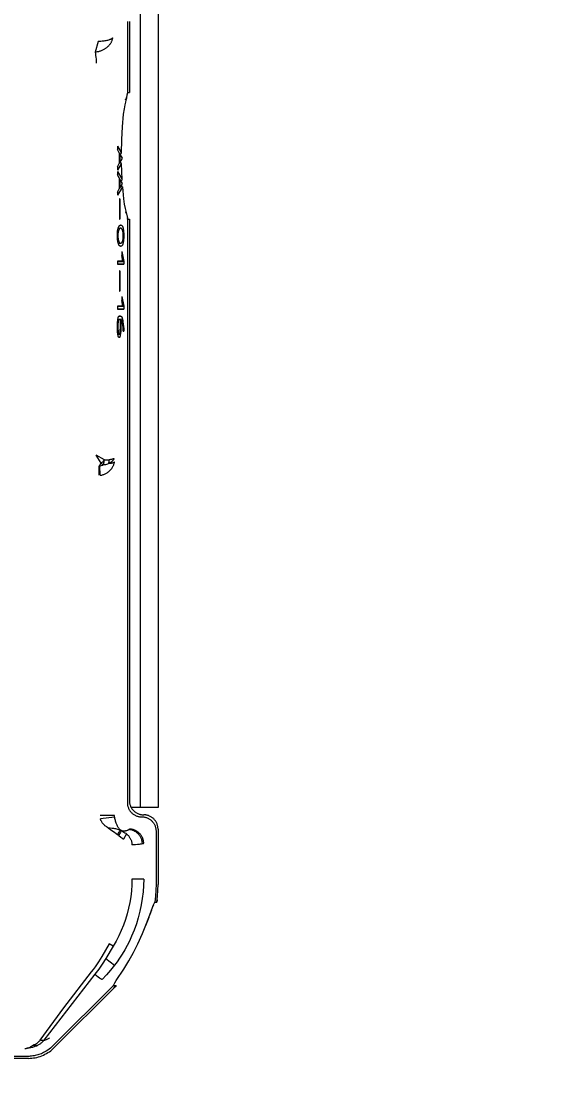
# Model space of a CAD drawing. Header units: millimetres. Extents: x -999 to 4635, y -962 to 3668.
# Drawn here: x 158 to 234, y -5.2 to 144.8 of the extents above; entities that cross this region are included whole.
import ezdxf

# ---------------------------------------------------------------- set-up
doc = ezdxf.new("R2010")
doc.units = ezdxf.units.MM
doc.layers.add('GORUNEN', color=7, linetype='Continuous', lineweight=9)
doc.layers.add('OLCU', color=4, linetype='Continuous', lineweight=9)
doc.styles.add('PI3D', font='arial.ttf')
doc.dimstyles.new('PF_MM', dxfattribs={"dimtxt": 40, "dimasz": 32, "dimexe": 24, "dimexo": 20, "dimgap": 14, "dimtad": 1, "dimdec": 1, "dimtxsty": 'PI3D', "dimcen": 2.5, "dimclrd": 4, "dimclre": 4, "dimclrt": 3, "dimazin": 3, "dimtfac": 1, "dimtmove": 0, "dimatfit": 3})

msp = doc.modelspace()

# ---------------------------------------------------------------- linework, layer by layer
at = {"layer": 'GORUNEN'}
for points in [[(174.5, 329.5), (174.5, 35)], [(177, 329.5), (177, 35)], [(172.72, 144.76), (172.72, 134.83)], [(173, 144.76), (173, 134.83)], [(170.64, 142.47), (170.63, 142.38), (170.62, 142.3), (170.6, 142.22), (170.57, 142.13), (170.55, 142.05), (170.51, 141.97), (170.48, 141.9), (170.44, 141.82), (170.4, 141.75), (170.35, 141.67), (170.31, 141.6), (170.25, 141.53), (170.2, 141.46), (170.14, 141.39), (170.08, 141.33), (170.02, 141.27), (169.96, 141.2), (169.89, 141.15), (169.82, 141.09), (169.74, 141.03), (169.67, 140.98), (169.59, 140.93), (169.51, 140.88), (169.43, 140.83), (169.34, 140.79), (169.26, 140.74), (169.17, 140.7), (169.08, 140.67), (168.99, 140.63), (168.89, 140.6), (168.8, 140.57), (168.7, 140.54), (168.6, 140.52), (168.5, 140.5), (168.39, 140.48), (168.31, 140.47), (168.23, 140.46)], [(170.64, 142.47), (170.64, 142.46), (170.63, 142.45), (170.63, 142.44), (170.62, 142.44), (170.62, 142.43), (170.61, 142.42), (170.6, 142.41), (170.59, 142.4), (170.59, 142.4), (170.57, 142.39), (170.56, 142.37), (170.55, 142.36), (170.53, 142.35), (170.51, 142.34), (170.49, 142.32), (170.46, 142.31), (170.43, 142.29), (170.4, 142.27), (170.35, 142.25), (170.29, 142.23), (170.23, 142.2), (170.17, 142.18), (170.08, 142.15), (169.96, 142.12), (169.85, 142.09), (169.72, 142.06), (169.6, 142.04), (169.42, 142.01), (169.21, 141.99), (169.04, 141.98), (168.85, 141.97), (168.66, 141.96)], [(168.66, 141.96), (168.23, 140.46)], [(168.23, 140.46), (168.27, 140.24), (168.3, 140.01), (168.33, 139.76), (168.35, 139.5), (168.36, 139.23), (168.37, 138.96)], [(172.61, 134.14), (172.58, 134.05), (172.54, 133.93), (172.5, 133.77), (172.44, 133.51), (172.36, 133.14), (172.26, 132.55), (172.16, 131.8), (172, 130.03), (171.91, 128.26), (171.87, 126.38)], [(172.44, 133.81), (172.48, 133.88), (172.52, 133.95), (172.56, 134.02), (172.59, 134.08), (172.61, 134.14)], [(172.61, 134.14), (172.64, 134.22), (172.66, 134.3), (172.68, 134.38), (172.7, 134.46), (172.71, 134.54), (172.72, 134.62), (172.72, 134.67), (172.72, 134.73)], [(172.72, 134.83), (172.72, 134.83)], [(172.72, 134.83), (172.72, 134.73)], [(172.72, 134.83), (173, 134.83)], [(172.72, 134.83), (172.72, 134.73)], [(171.34, 127.34), (171.34, 126.9)], [(171.34, 127.34), (171.85, 126.45)], [(171.6, 126.44), (171.34, 126.9)], [(171.6, 126.44), (171.6, 124.91)], [(171.6, 126.28), (171.67, 126.28)], [(172.05, 125.66), (171.67, 126.28)], [(171.67, 126.28), (171.67, 125.01)], [(171.71, 126.2), (171.74, 126.22), (171.76, 126.23), (171.78, 126.25), (171.8, 126.26), (171.81, 126.27), (171.82, 126.28), (171.83, 126.29), (171.83, 126.29), (171.84, 126.3), (171.85, 126.31), (171.85, 126.31), (171.85, 126.32), (171.86, 126.33), (171.86, 126.33), (171.86, 126.34), (171.87, 126.34), (171.87, 126.35), (171.87, 126.35), (171.87, 126.36), (171.87, 126.36), (171.87, 126.37), (171.87, 126.38), (171.87, 126.38), (171.87, 126.38)], [(171.87, 126.38), (171.87, 126.39), (171.87, 126.39), (171.87, 126.4), (171.87, 126.4), (171.87, 126.41), (171.87, 126.41), (171.87, 126.42), (171.86, 126.42), (171.86, 126.43), (171.86, 126.43), (171.86, 126.44), (171.85, 126.45)], [(171.34, 124.46), (171.6, 124.91)], [(171.86, 124.88), (171.34, 124.02)], [(171.34, 124.46), (171.34, 124.02)], [(171.6, 125.01), (171.67, 125.01)], [(171.67, 125.01), (172.05, 125.66)], [(171.88, 124.94), (171.88, 124.94), (171.88, 124.95), (171.88, 124.95), (171.88, 124.96), (171.88, 124.96), (171.88, 124.97), (171.87, 124.97), (171.87, 124.98), (171.87, 124.98), (171.87, 124.99), (171.86, 124.99), (171.86, 125), (171.86, 125), (171.86, 125), (171.85, 125.01), (171.85, 125.01), (171.84, 125.02), (171.84, 125.02), (171.84, 125.03), (171.83, 125.03), (171.82, 125.04), (171.81, 125.05), (171.81, 125.05), (171.8, 125.06), (171.79, 125.07), (171.77, 125.07), (171.76, 125.08), (171.74, 125.09), (171.72, 125.1)], [(171.86, 124.88), (171.86, 124.88), (171.87, 124.89), (171.87, 124.89), (171.87, 124.9), (171.87, 124.9), (171.88, 124.91), (171.88, 124.91), (171.88, 124.92), (171.88, 124.92), (171.88, 124.93), (171.88, 124.93), (171.88, 124.94), (171.88, 124.94)], [(171.88, 124.94), (171.96, 122.69)], [(171.34, 123.81), (171.34, 123.37)], [(171.34, 123.81), (171.93, 122.78)], [(171.6, 122.91), (171.34, 123.37)], [(172.01, 121.59), (171.34, 120.49)], [(171.6, 122.91), (171.6, 121.38)], [(171.6, 122.75), (171.67, 122.75)], [(171.6, 121.48), (171.67, 121.48)], [(172.05, 122.12), (171.67, 122.75)], [(171.67, 122.75), (171.67, 121.48)], [(171.67, 121.48), (172.05, 122.12)], [(171.96, 122.69), (171.96, 122.69), (171.96, 122.68), (171.96, 122.67), (171.96, 122.67), (171.96, 122.66), (171.95, 122.65), (171.95, 122.64), (171.95, 122.64), (171.95, 122.63), (171.95, 122.62), (171.94, 122.62), (171.94, 122.61), (171.94, 122.6), (171.93, 122.59), (171.93, 122.59), (171.92, 122.58), (171.92, 122.57), (171.91, 122.57), (171.91, 122.56), (171.9, 122.55), (171.89, 122.54), (171.88, 122.53), (171.87, 122.52), (171.86, 122.51), (171.85, 122.5), (171.84, 122.5), (171.83, 122.49)], [(172.03, 121.66), (172.03, 121.66), (172.02, 121.67), (172.02, 121.67), (172.02, 121.68), (172.02, 121.68), (172.02, 121.69), (172.02, 121.69), (172.02, 121.7), (172.01, 121.7), (172.01, 121.71), (172.01, 121.71), (172.01, 121.72), (172, 121.72), (172, 121.72), (172, 121.73), (171.99, 121.73), (171.99, 121.74), (171.98, 121.74), (171.98, 121.75), (171.97, 121.76), (171.96, 121.76), (171.95, 121.77), (171.95, 121.78), (171.94, 121.78), (171.92, 121.79), (171.91, 121.8), (171.89, 121.81), (171.88, 121.82), (171.87, 121.82)], [(171.93, 122.78), (171.94, 122.77), (171.94, 122.76), (171.95, 122.75), (171.95, 122.74), (171.95, 122.73), (171.95, 122.73), (171.96, 122.72), (171.96, 122.71), (171.96, 122.7), (171.96, 122.69)], [(172.01, 121.59), (172.01, 121.6), (172.01, 121.6), (172.02, 121.61), (172.02, 121.61), (172.02, 121.62), (172.02, 121.62), (172.02, 121.63), (172.02, 121.63), (172.02, 121.64), (172.03, 121.64), (172.03, 121.65), (172.03, 121.65), (172.03, 121.66), (172.03, 121.66)], [(172.03, 121.66), (172.19, 120.01), (172.3, 119.24), (172.4, 118.64), (172.49, 118.26), (172.56, 118.02), (172.59, 117.93), (172.61, 117.86)], [(171.34, 120.92), (171.6, 121.38)], [(171.34, 120.92), (171.34, 120.49)], [(171.61, 119.98), (171.61, 117.14)], [(171.67, 119.98), (171.61, 119.98)], [(171.61, 119.98), (171.67, 119.98)], [(171.67, 119.98), (171.67, 117.14)], [(171.67, 117.14), (171.61, 117.14)], [(171.61, 117.14), (171.67, 117.14)], [(172.44, 118.19), (172.48, 118.12), (172.52, 118.05), (172.56, 117.98), (172.59, 117.92), (172.61, 117.86)], [(172.61, 117.86), (172.64, 117.78), (172.66, 117.7), (172.68, 117.62), (172.7, 117.54), (172.71, 117.46), (172.72, 117.38), (172.72, 117.33), (172.72, 117.27)], [(172.72, 117.17), (172.72, 117.27)], [(172.72, 117.27), (172.72, 117.17)], [(172.72, 117.17), (172.72, 35.7)], [(172.72, 117.17), (172.72, 117.17)], [(172.72, 117.17), (173, 117.17)], [(173, 117.17), (173, 36)], [(171.35, 115.32), (171.37, 115.51), (171.39, 115.66), (171.41, 115.77), (171.44, 115.87), (171.46, 115.94), (171.48, 116), (171.49, 116.04), (171.51, 116.08)], [(171.56, 115.72), (171.54, 115.69), (171.53, 115.66), (171.51, 115.62), (171.5, 115.58), (171.48, 115.54), (171.47, 115.49), (171.46, 115.44), (171.45, 115.4), (171.43, 115.33), (171.42, 115.25), (171.41, 115.15), (171.41, 115.05), (171.4, 114.96), (171.4, 114.86)], [(171.45, 115.9), (171.78, 115.9)], [(171.51, 116.08), (171.53, 116.13), (171.56, 116.17), (171.57, 116.2), (171.59, 116.22), (171.61, 116.24), (171.62, 116.26), (171.63, 116.27), (171.64, 116.28), (171.65, 116.29), (171.66, 116.3), (171.67, 116.31), (171.68, 116.32), (171.69, 116.32), (171.7, 116.33), (171.71, 116.33), (171.72, 116.34), (171.72, 116.34), (171.73, 116.34), (171.74, 116.34), (171.75, 116.34), (171.75, 116.35), (171.76, 116.35), (171.77, 116.35), (171.77, 116.35), (171.78, 116.35)], [(171.78, 115.9), (171.77, 115.9), (171.77, 115.9), (171.76, 115.9), (171.75, 115.9), (171.75, 115.9), (171.74, 115.9), (171.73, 115.89), (171.72, 115.89), (171.72, 115.89), (171.71, 115.89), (171.7, 115.88), (171.7, 115.88), (171.69, 115.87), (171.68, 115.87), (171.68, 115.87), (171.67, 115.86), (171.66, 115.86), (171.66, 115.85), (171.65, 115.84), (171.64, 115.84), (171.63, 115.83), (171.63, 115.82), (171.62, 115.81), (171.61, 115.79), (171.6, 115.78), (171.59, 115.76), (171.57, 115.74), (171.56, 115.72)], [(171.78, 116.35), (171.79, 116.35), (171.8, 116.35), (171.81, 116.35), (171.82, 116.35), (171.83, 116.35), (171.83, 116.34), (171.84, 116.34), (171.85, 116.34), (171.86, 116.34), (171.87, 116.33), (171.88, 116.33), (171.89, 116.32), (171.9, 116.32), (171.91, 116.31), (171.92, 116.31), (171.92, 116.3), (171.93, 116.29), (171.94, 116.29), (171.95, 116.28), (171.96, 116.27), (171.97, 116.26), (171.98, 116.25), (171.99, 116.24), (172, 116.23), (172.01, 116.21), (172.01, 116.2), (172.02, 116.18), (172.03, 116.17), (172.04, 116.15), (172.05, 116.13), (172.07, 116.1), (172.08, 116.07), (172.09, 116.03), (172.1, 115.99), (172.12, 115.95), (172.13, 115.9), (172.14, 115.84), (172.16, 115.75), (172.17, 115.65), (172.19, 115.54), (172.2, 115.37), (172.21, 115.17), (172.22, 115.01), (172.22, 114.85)], [(172, 115.73), (171.98, 115.76), (171.97, 115.78), (171.95, 115.8), (171.94, 115.81), (171.93, 115.83), (171.92, 115.84), (171.91, 115.85), (171.9, 115.86), (171.89, 115.86), (171.88, 115.87), (171.87, 115.88), (171.86, 115.88), (171.85, 115.88), (171.85, 115.89), (171.84, 115.89), (171.83, 115.89), (171.82, 115.9), (171.82, 115.9), (171.81, 115.9), (171.8, 115.9), (171.79, 115.9), (171.79, 115.9), (171.78, 115.9), (171.78, 115.9)], [(172.16, 114.84), (172.15, 115.04), (172.14, 115.19), (172.13, 115.31), (172.11, 115.4), (172.09, 115.47), (172.08, 115.54), (172.06, 115.59), (172.05, 115.63), (172.03, 115.67), (172.01, 115.7), (172, 115.73)], [(171.33, 114.87), (171.34, 115.07), (171.34, 115.2), (171.35, 115.32)], [(171.51, 113.62), (171.49, 113.67), (171.47, 113.73), (171.45, 113.79), (171.43, 113.87), (171.41, 113.95), (171.39, 114.04), (171.38, 114.15), (171.36, 114.27), (171.35, 114.41), (171.34, 114.6), (171.34, 114.73), (171.33, 114.87)], [(171.4, 114.86), (171.4, 114.72), (171.41, 114.59), (171.42, 114.48)], [(171.42, 114.48), (171.44, 114.37), (171.45, 114.28), (171.47, 114.21), (171.49, 114.15), (171.5, 114.1), (171.52, 114.06), (171.54, 114.03), (171.55, 114), (171.56, 113.98)], [(171.56, 113.98), (171.57, 113.96), (171.59, 113.94), (171.6, 113.92), (171.61, 113.9), (171.63, 113.89), (171.64, 113.88), (171.65, 113.87), (171.66, 113.86), (171.67, 113.85), (171.67, 113.85), (171.68, 113.84), (171.69, 113.83), (171.7, 113.83), (171.71, 113.83), (171.72, 113.82), (171.72, 113.82), (171.73, 113.82), (171.74, 113.82), (171.75, 113.81), (171.75, 113.81), (171.76, 113.81), (171.77, 113.81), (171.77, 113.81), (171.78, 113.81)], [(172.22, 114.85), (172.21, 114.53), (172.2, 114.27), (172.18, 114.07), (172.15, 113.94), (172.13, 113.83), (172.11, 113.75), (172.09, 113.69), (172.08, 113.64), (172.06, 113.6), (172.04, 113.57), (172.03, 113.54), (172.02, 113.52), (172, 113.5), (171.99, 113.48), (171.98, 113.46), (171.97, 113.45), (171.96, 113.44), (171.95, 113.43), (171.93, 113.42), (171.92, 113.41), (171.92, 113.41), (171.91, 113.4), (171.9, 113.39), (171.89, 113.39), (171.88, 113.39), (171.87, 113.38), (171.86, 113.38), (171.85, 113.38), (171.84, 113.37), (171.84, 113.37), (171.83, 113.37), (171.82, 113.37), (171.81, 113.37), (171.8, 113.36), (171.79, 113.36), (171.79, 113.36), (171.78, 113.36)], [(171.78, 113.81), (171.79, 113.81), (171.8, 113.81), (171.81, 113.81), (171.82, 113.82), (171.83, 113.82), (171.83, 113.82), (171.84, 113.82), (171.85, 113.82), (171.86, 113.83), (171.87, 113.83), (171.87, 113.83), (171.88, 113.84), (171.89, 113.84), (171.9, 113.85), (171.9, 113.85), (171.91, 113.86), (171.92, 113.86), (171.92, 113.87), (171.93, 113.88), (171.94, 113.89), (171.95, 113.89), (171.95, 113.9), (171.96, 113.91), (171.97, 113.92), (171.98, 113.94), (171.99, 113.95), (172, 113.97)], [(172, 113.97), (172.02, 113.99), (172.03, 114.02), (172.04, 114.06), (172.06, 114.09), (172.07, 114.13), (172.08, 114.16), (172.09, 114.21), (172.1, 114.25), (172.11, 114.29), (172.12, 114.36), (172.14, 114.44), (172.14, 114.52), (172.15, 114.61), (172.15, 114.72), (172.16, 114.84)], [(171.44, 113.81), (171.78, 113.81)], [(171.78, 113.36), (171.77, 113.36), (171.76, 113.37), (171.75, 113.37), (171.75, 113.37), (171.74, 113.37), (171.73, 113.37), (171.72, 113.37), (171.72, 113.38), (171.71, 113.38), (171.7, 113.38), (171.69, 113.39), (171.69, 113.39), (171.68, 113.39), (171.67, 113.4), (171.66, 113.4), (171.66, 113.41), (171.65, 113.42), (171.64, 113.42), (171.63, 113.43), (171.63, 113.44), (171.62, 113.44), (171.61, 113.45), (171.6, 113.46), (171.6, 113.47), (171.58, 113.49), (171.57, 113.5), (171.56, 113.52), (171.55, 113.54), (171.54, 113.56), (171.53, 113.59), (171.51, 113.62)], [(171.96, 112.66), (171.96, 112.1)], [(171.96, 112.66), (172.22, 111.27)], [(171.34, 111.31), (171.34, 110.86)], [(172.1, 111.31), (171.34, 111.31)], [(171.34, 111.27), (172.22, 111.27)], [(172.1, 111.31), (171.96, 112.1)], [(172.22, 111.27), (172.22, 110.86)], [(172.22, 110.86), (171.34, 110.86)], [(171.34, 110.86), (172.22, 110.86)], [(171.61, 109.93), (171.61, 107.09)], [(171.67, 109.93), (171.61, 109.93)], [(171.61, 109.93), (171.67, 109.93)], [(171.67, 109.93), (171.67, 107.09)], [(171.67, 107.09), (171.61, 107.09)], [(171.61, 107.09), (171.67, 107.09)], [(171.34, 105.03), (171.34, 104.58)], [(172.1, 105.03), (171.34, 105.03)], [(171.34, 104.99), (172.22, 104.99)], [(171.96, 106.38), (171.96, 105.82)], [(171.96, 106.38), (172.22, 104.99)], [(172.1, 105.03), (171.96, 105.82)], [(172.22, 104.99), (172.22, 104.58)], [(172.22, 104.58), (171.34, 104.58)], [(171.34, 104.58), (172.22, 104.58)], [(171.38, 103.05), (171.4, 103.23), (171.42, 103.35), (171.44, 103.41), (171.45, 103.46), (171.46, 103.49), (171.47, 103.52), (171.48, 103.53), (171.48, 103.55), (171.49, 103.56), (171.49, 103.57), (171.5, 103.57), (171.5, 103.58), (171.51, 103.58), (171.51, 103.58), (171.51, 103.59), (171.52, 103.59), (171.52, 103.59), (171.52, 103.6), (171.52, 103.6), (171.53, 103.6), (171.53, 103.6), (171.53, 103.6), (171.53, 103.6), (171.54, 103.6), (171.54, 103.6), (171.54, 103.6), (171.54, 103.6), (171.54, 103.61), (171.55, 103.61), (171.55, 103.61), (171.55, 103.61), (171.55, 103.61), (171.55, 103.61)], [(171.76, 103.61), (171.55, 103.61)], [(171.55, 103.61), (171.55, 103.61)], [(171.55, 103.61), (171.76, 103.61)], [(171.76, 103.61), (171.79, 103.6), (171.8, 103.6), (171.81, 103.6), (171.82, 103.6), (171.83, 103.6), (171.84, 103.6), (171.84, 103.6), (171.85, 103.59), (171.85, 103.59), (171.86, 103.59), (171.86, 103.59), (171.87, 103.58), (171.87, 103.58), (171.88, 103.58), (171.88, 103.57), (171.88, 103.57)], [(171.88, 103.57), (171.89, 103.57), (171.89, 103.56), (171.9, 103.55), (171.91, 103.55), (171.91, 103.54), (171.92, 103.53), (171.92, 103.53), (171.93, 103.52), (171.93, 103.51), (171.94, 103.49), (171.95, 103.48), (171.96, 103.46), (171.97, 103.44), (171.98, 103.42), (171.99, 103.38), (172, 103.35), (172.02, 103.29), (172.03, 103.23), (172.05, 103.13), (172.08, 103.02), (172.11, 102.84), (172.15, 102.52), (172.19, 102.17)], [(171.34, 102.1), (171.34, 102.44), (171.36, 102.76), (171.38, 103.05)], [(171.35, 101.62), (171.34, 102.1)], [(171.39, 103.16), (171.55, 103.16)], [(171.39, 103.16), (171.55, 103.16)], [(171.39, 103.16), (171.55, 103.16)], [(171.44, 102.87), (171.42, 102.72), (171.41, 102.55), (171.4, 102.34), (171.4, 102.09)], [(171.4, 102.09), (171.41, 101.78), (171.42, 101.56), (171.43, 101.43), (171.44, 101.34), (171.45, 101.3), (171.46, 101.25), (171.47, 101.22), (171.48, 101.19), (171.49, 101.17), (171.5, 101.16), (171.5, 101.15), (171.51, 101.14), (171.52, 101.13), (171.52, 101.12), (171.52, 101.12), (171.53, 101.11), (171.53, 101.11), (171.54, 101.1), (171.54, 101.1), (171.54, 101.1), (171.55, 101.09), (171.55, 101.09), (171.55, 101.09), (171.56, 101.09), (171.56, 101.09), (171.56, 101.09), (171.56, 101.09), (171.57, 101.08), (171.57, 101.08), (171.57, 101.08), (171.58, 101.08), (171.58, 101.08), (171.58, 101.08), (171.58, 101.08), (171.59, 101.08)], [(171.55, 103.16), (171.55, 103.16), (171.55, 103.16), (171.54, 103.16), (171.54, 103.16), (171.54, 103.16), (171.54, 103.16), (171.54, 103.16), (171.54, 103.16), (171.54, 103.16), (171.54, 103.16), (171.53, 103.15), (171.53, 103.15), (171.53, 103.15), (171.53, 103.15), (171.53, 103.15), (171.53, 103.15), (171.53, 103.15), (171.52, 103.15), (171.52, 103.15), (171.52, 103.15), (171.52, 103.14), (171.52, 103.14), (171.52, 103.14), (171.51, 103.14), (171.51, 103.14), (171.51, 103.13), (171.51, 103.13), (171.51, 103.13), (171.5, 103.12), (171.5, 103.12), (171.5, 103.11), (171.49, 103.1), (171.49, 103.09), (171.49, 103.08), (171.48, 103.07), (171.48, 103.05), (171.47, 103.03), (171.46, 103), (171.46, 102.96), (171.45, 102.92), (171.44, 102.87)], [(171.58, 103.16), (171.55, 103.16)], [(171.75, 103.16), (171.58, 103.16)], [(171.71, 101.43), (171.72, 101.53), (171.74, 101.73), (171.75, 101.99), (171.75, 102.61)], [(171.75, 103.16), (171.82, 103.16)], [(171.75, 102.61), (171.75, 103.16)], [(171.82, 102.43), (171.81, 101.82), (171.79, 101.45), (171.78, 101.28), (171.76, 101.13)], [(172.05, 102.57), (172.02, 102.76), (172.01, 102.82), (171.99, 102.9), (171.97, 102.96), (171.96, 103), (171.94, 103.03), (171.93, 103.06), (171.92, 103.08), (171.91, 103.09), (171.91, 103.1), (171.9, 103.11), (171.9, 103.12), (171.89, 103.12), (171.89, 103.13), (171.88, 103.13), (171.88, 103.14), (171.87, 103.14), (171.87, 103.14), (171.86, 103.15), (171.86, 103.15), (171.86, 103.15), (171.85, 103.15), (171.85, 103.15), (171.85, 103.15), (171.84, 103.16), (171.84, 103.16), (171.84, 103.16), (171.83, 103.16), (171.83, 103.16), (171.83, 103.16), (171.82, 103.16)], [(171.82, 103.16), (171.82, 102.43)], [(172.12, 102.06), (172.09, 102.32), (172.05, 102.57)], [(172.15, 101.52), (172.14, 101.78), (172.13, 101.92), (172.12, 102.06)], [(172.19, 102.17), (172.19, 102.14)], [(172.19, 102.14), (172.21, 101.95), (172.22, 101.74), (172.22, 101.52)], [(171.59, 100.63), (171.59, 100.64), (171.58, 100.64), (171.58, 100.64), (171.57, 100.64), (171.57, 100.64), (171.57, 100.64), (171.56, 100.64), (171.56, 100.64), (171.56, 100.64), (171.55, 100.64), (171.55, 100.65), (171.55, 100.65), (171.54, 100.65), (171.54, 100.65), (171.54, 100.65), (171.53, 100.66), (171.53, 100.66), (171.53, 100.66), (171.52, 100.67), (171.52, 100.67), (171.52, 100.67), (171.51, 100.68), (171.51, 100.68), (171.51, 100.69), (171.5, 100.69), (171.5, 100.7), (171.49, 100.71), (171.49, 100.72), (171.48, 100.73), (171.47, 100.75), (171.47, 100.77), (171.46, 100.78), (171.45, 100.81), (171.44, 100.85), (171.43, 100.88), (171.42, 100.92), (171.41, 100.99), (171.4, 101.06), (171.38, 101.18), (171.37, 101.33), (171.36, 101.47), (171.35, 101.62)], [(171.39, 101.08), (171.59, 101.08)], [(171.59, 101.08), (171.59, 101.08), (171.59, 101.08), (171.59, 101.08), (171.59, 101.08), (171.59, 101.08), (171.6, 101.08), (171.6, 101.08), (171.6, 101.08), (171.6, 101.09), (171.6, 101.09), (171.6, 101.09), (171.6, 101.09), (171.61, 101.09), (171.61, 101.09), (171.61, 101.09), (171.61, 101.09), (171.61, 101.09), (171.61, 101.09), (171.62, 101.1), (171.62, 101.1), (171.62, 101.1), (171.62, 101.1), (171.62, 101.1), (171.63, 101.11), (171.63, 101.11), (171.63, 101.11), (171.63, 101.12), (171.64, 101.12), (171.64, 101.13), (171.64, 101.13), (171.65, 101.14), (171.65, 101.15), (171.65, 101.16), (171.66, 101.18), (171.67, 101.2), (171.67, 101.22), (171.68, 101.26), (171.69, 101.3), (171.7, 101.36), (171.71, 101.43)], [(171.76, 101.13), (171.74, 100.97), (171.72, 100.88), (171.71, 100.81), (171.69, 100.77), (171.68, 100.74), (171.68, 100.72), (171.67, 100.71), (171.66, 100.69), (171.66, 100.68), (171.65, 100.68), (171.65, 100.67), (171.64, 100.66), (171.64, 100.66), (171.63, 100.66), (171.63, 100.65), (171.63, 100.65), (171.63, 100.65), (171.62, 100.65), (171.62, 100.64), (171.62, 100.64), (171.61, 100.64), (171.61, 100.64), (171.61, 100.64), (171.61, 100.64), (171.61, 100.64), (171.6, 100.64), (171.6, 100.64), (171.6, 100.64), (171.6, 100.64), (171.59, 100.63), (171.59, 100.63), (171.59, 100.63)], [(172.22, 101.52), (172.15, 101.52)], [(172.15, 101.52), (172.22, 101.52)], [(169.05, 83.09), (168.37, 84.22)], [(169.51, 83.54), (168.37, 84.22)], [(168.74, 82.65), (168.82, 82.73)], [(168.74, 82.65), (168.86, 82.69)], [(168.74, 82.65), (168.74, 81.4)], [(168.82, 82.73), (168.83, 82.74), (168.84, 82.75), (168.85, 82.77), (168.87, 82.8), (168.94, 82.91), (169.05, 83.09)], [(168.86, 82.69), (168.82, 82.73)], [(168.86, 82.68), (168.91, 82.7), (168.98, 82.72), (169.08, 82.75), (169.19, 82.8), (169.28, 82.83), (169.36, 82.87)], [(168.94, 81.4), (168.86, 82.68)], [(168.94, 81.4), (169.04, 81.42), (169.15, 81.44), (169.25, 81.46), (169.35, 81.49), (169.44, 81.53), (169.54, 81.57), (169.64, 81.61), (169.73, 81.66), (169.82, 81.71), (169.91, 81.76), (169.99, 81.82), (170.07, 81.88), (170.15, 81.94), (170.23, 82.01), (170.3, 82.08), (170.37, 82.15), (170.43, 82.22), (170.49, 82.3), (170.55, 82.37), (170.61, 82.45), (170.66, 82.53), (170.7, 82.61), (170.75, 82.7), (170.78, 82.78), (170.82, 82.87), (170.85, 82.95), (170.87, 83.04), (170.9, 83.13), (170.91, 83.2), (170.92, 83.27)], [(169.05, 83.09), (169.13, 83.15), (169.21, 83.22), (169.29, 83.3), (169.37, 83.38), (169.44, 83.46), (169.51, 83.54)], [(169.36, 82.87), (169.31, 82.9), (169.26, 82.93), (169.21, 82.97), (169.16, 83), (169.1, 83.04), (169.05, 83.09)], [(169.36, 82.87), (169.38, 82.92), (169.4, 82.97), (169.42, 83.02), (169.43, 83.07), (169.45, 83.13), (169.46, 83.18), (169.47, 83.24), (169.48, 83.3), (169.49, 83.36), (169.5, 83.42), (169.5, 83.48), (169.51, 83.54)], [(169.36, 82.87), (169.54, 82.9), (169.71, 82.93), (169.88, 82.96), (170, 83), (170.11, 83.03)], [(169.51, 83.54), (169.74, 83.54), (169.97, 83.55), (170.19, 83.57)], [(169.51, 83.54), (169.51, 83.54), (169.51, 83.54)], [(170.84, 83.74), (170.84, 83.72), (170.83, 83.69), (170.82, 83.66), (170.8, 83.63), (170.79, 83.6), (170.77, 83.57), (170.76, 83.54), (170.74, 83.51), (170.72, 83.49), (170.7, 83.46), (170.67, 83.43), (170.65, 83.4), (170.62, 83.37), (170.59, 83.34), (170.57, 83.32), (170.53, 83.29), (170.5, 83.26), (170.47, 83.24), (170.43, 83.21), (170.4, 83.19), (170.34, 83.15), (170.28, 83.12), (170.22, 83.08), (170.17, 83.06), (170.11, 83.03)], [(170.11, 83.03), (170.13, 83.07), (170.14, 83.11), (170.15, 83.16), (170.16, 83.2), (170.17, 83.24), (170.18, 83.29), (170.18, 83.33), (170.19, 83.38), (170.19, 83.43), (170.19, 83.47), (170.19, 83.52), (170.19, 83.57)], [(170.11, 83.03), (170.32, 83.07), (170.49, 83.1), (170.62, 83.14), (170.68, 83.15), (170.75, 83.18), (170.8, 83.2), (170.83, 83.21), (170.86, 83.23), (170.88, 83.24), (170.89, 83.25), (170.91, 83.26), (170.91, 83.26), (170.92, 83.27)], [(170.84, 83.74), (170.84, 83.74), (170.83, 83.74), (170.83, 83.73), (170.82, 83.73), (170.82, 83.72), (170.81, 83.72), (170.8, 83.71), (170.79, 83.71), (170.78, 83.7), (170.77, 83.69), (170.75, 83.68), (170.72, 83.68), (170.7, 83.67), (170.67, 83.66), (170.63, 83.64), (170.58, 83.63), (170.53, 83.62), (170.45, 83.6), (170.36, 83.59), (170.27, 83.58), (170.19, 83.57)], [(173, 36), (173, 35.9), (173.01, 35.81), (173.02, 35.71), (173.04, 35.62), (173.06, 35.53), (173.08, 35.44), (173.11, 35.34), (173.14, 35.25), (173.18, 35.17), (173.22, 35.08), (173.27, 35), (173.32, 34.92), (173.37, 34.84), (173.43, 34.76), (173.49, 34.69), (173.56, 34.62), (173.62, 34.55), (173.69, 34.49), (173.77, 34.43), (173.84, 34.37), (173.92, 34.31), (174, 34.27), (174.09, 34.22), (174.17, 34.18), (174.26, 34.14), (174.35, 34.11), (174.44, 34.08), (174.53, 34.05), (174.63, 34.03), (174.72, 34.02), (174.82, 34.01), (174.91, 34), (175, 34)], [(172.72, 35.7), (172.72, 35.6), (172.73, 35.51), (172.74, 35.42), (172.75, 35.32), (172.77, 35.23), (172.8, 35.14), (172.83, 35.05), (172.86, 34.96), (172.9, 34.87), (172.94, 34.79), (172.98, 34.71), (173.03, 34.63), (173.08, 34.55), (173.14, 34.47), (173.2, 34.4), (173.27, 34.33), (173.33, 34.26), (173.4, 34.2), (173.48, 34.14), (173.55, 34.08), (173.63, 34.03), (173.71, 33.98), (173.79, 33.94), (173.88, 33.89), (173.97, 33.86), (174.06, 33.83), (174.15, 33.8), (174.24, 33.77), (174.33, 33.75), (174.42, 33.74), (174.52, 33.73), (174.61, 33.72), (174.7, 33.72)], [(174.5, 35), (173.27, 35)], [(177, 35), (174.5, 35)], [(170.92, 33.9), (168.94, 33.9)], [(170.93, 33.66), (168.97, 33.42)], [(170.04, 32.16), (169.93, 32.24), (169.82, 32.31), (169.71, 32.4), (169.6, 32.48), (169.51, 32.57), (169.43, 32.65), (169.35, 32.73), (169.28, 32.81), (169.23, 32.89), (169.18, 32.96), (169.14, 33.02), (169.1, 33.09), (169.07, 33.16), (169.04, 33.22), (169.01, 33.28), (168.99, 33.34), (168.98, 33.38), (168.97, 33.42)], [(170.93, 33.66), (170.93, 33.74), (170.92, 33.82), (170.92, 33.9)], [(170.93, 33.66), (170.95, 33.52), (170.97, 33.39), (171, 33.26), (171.03, 33.14), (171.07, 33.01), (171.11, 32.9), (171.16, 32.79), (171.2, 32.68), (171.25, 32.58), (171.3, 32.48), (171.35, 32.39), (171.4, 32.31), (171.45, 32.24), (171.49, 32.18), (171.54, 32.12), (171.59, 32.06), (171.64, 32), (171.68, 31.95), (171.72, 31.91), (171.76, 31.87)], [(174.7, 33.72), (174.74, 33.72)], [(174.74, 33.72), (174.83, 33.72), (174.93, 33.71), (175.02, 33.7), (175.11, 33.68), (175.21, 33.66), (175.3, 33.64), (175.39, 33.61), (175.48, 33.58), (175.56, 33.54), (175.65, 33.5), (175.73, 33.45), (175.81, 33.41), (175.89, 33.35), (175.97, 33.3), (176.04, 33.24), (176.11, 33.17), (176.18, 33.11), (176.24, 33.04), (176.3, 32.96), (176.36, 32.89), (176.41, 32.81), (176.46, 32.73), (176.5, 32.64), (176.54, 32.56), (176.58, 32.47), (176.61, 32.38), (176.64, 32.29), (176.67, 32.2), (176.68, 32.11), (176.7, 32.01), (176.71, 31.92), (176.72, 31.83), (176.72, 31.74)], [(177, 32), (177, 32.1), (176.99, 32.19), (176.98, 32.29), (176.96, 32.38), (176.94, 32.47), (176.92, 32.56), (176.89, 32.66), (176.86, 32.75), (176.82, 32.83), (176.78, 32.92), (176.73, 33), (176.68, 33.08), (176.63, 33.16), (176.57, 33.24), (176.51, 33.31), (176.44, 33.38), (176.38, 33.45), (176.31, 33.51), (176.23, 33.57), (176.16, 33.63), (176.08, 33.69), (176, 33.73), (175.91, 33.78), (175.83, 33.82), (175.74, 33.86), (175.65, 33.89), (175.56, 33.92), (175.47, 33.95), (175.37, 33.97), (175.28, 33.98), (175.18, 33.99), (175.09, 34), (175, 34)], [(170.04, 32.16), (170.56, 31.83), (170.92, 31.58), (171.14, 31.41), (171.33, 31.25)], [(170.04, 32.16), (170.34, 32.16), (170.59, 32.14), (170.81, 32.12), (170.94, 32.1), (171.09, 32.07), (171.22, 32.04), (171.35, 32.01), (171.47, 31.97), (171.58, 31.94), (171.67, 31.9), (171.76, 31.87)], [(170.04, 32.16), (170.04, 32.16), (170.04, 32.16), (170.04, 32.16), (170.04, 32.16), (170.04, 32.16), (170.04, 32.16), (170.04, 32.16), (170.04, 32.16), (170.04, 32.16), (170.04, 32.16), (170.04, 32.16), (170.04, 32.16), (170.04, 32.16), (170.04, 32.16), (170.04, 32.16), (170.04, 32.16), (170.04, 32.16)], [(171.76, 31.87), (171.76, 31.86), (171.75, 31.86), (171.75, 31.86), (171.74, 31.86), (171.74, 31.85), (171.73, 31.85), (171.73, 31.84), (171.72, 31.83), (171.7, 31.82), (171.69, 31.8), (171.67, 31.78), (171.65, 31.75), (171.62, 31.71), (171.57, 31.64), (171.5, 31.55), (171.42, 31.4), (171.33, 31.25)], [(171.89, 31.8), (171.89, 31.8), (171.89, 31.8), (171.88, 31.79), (171.88, 31.78), (171.87, 31.78), (171.86, 31.76), (171.85, 31.74), (171.83, 31.71), (171.8, 31.66), (171.75, 31.56), (171.64, 31.35), (171.53, 31.09)], [(171.89, 31.8), (171.85, 31.82), (171.8, 31.85), (171.76, 31.87)], [(171.89, 31.8), (171.96, 31.79), (172.03, 31.78), (172.09, 31.77), (172.15, 31.77), (172.21, 31.76), (172.26, 31.76), (172.31, 31.77), (172.37, 31.77), (172.41, 31.78), (172.46, 31.78), (172.51, 31.79), (172.55, 31.8), (172.59, 31.81), (172.63, 31.82), (172.67, 31.83), (172.73, 31.85), (172.77, 31.87), (172.82, 31.88), (172.86, 31.9), (172.89, 31.92), (172.92, 31.94)], [(171.89, 31.8), (172.1, 31.69), (172.24, 31.6), (172.39, 31.5), (172.5, 31.42), (172.6, 31.33)], [(174.83, 29.96), (174.82, 30.05), (174.81, 30.15), (174.8, 30.24), (174.78, 30.34), (174.75, 30.44), (174.72, 30.53), (174.69, 30.63), (174.65, 30.73), (174.6, 30.82), (174.56, 30.91), (174.51, 30.98), (174.47, 31.06), (174.42, 31.13), (174.36, 31.2), (174.31, 31.26), (174.25, 31.33), (174.19, 31.39), (174.12, 31.45), (174.06, 31.5), (173.99, 31.56), (173.92, 31.61), (173.85, 31.65), (173.77, 31.69), (173.7, 31.73), (173.62, 31.77), (173.55, 31.8), (173.47, 31.83), (173.4, 31.86), (173.32, 31.88), (173.24, 31.9), (173.17, 31.91), (173.09, 31.92), (173.02, 31.93), (172.97, 31.94), (172.92, 31.94)], [(175, 30.02), (175, 30.12), (174.99, 30.21), (174.98, 30.31), (174.96, 30.41), (174.94, 30.5), (174.91, 30.58), (174.89, 30.66), (174.86, 30.74), (174.82, 30.82), (174.79, 30.89), (174.75, 30.97), (174.7, 31.05), (174.65, 31.12), (174.6, 31.19), (174.55, 31.26), (174.49, 31.33), (174.43, 31.4), (174.36, 31.46), (174.3, 31.52), (174.23, 31.57), (174.16, 31.63), (174.08, 31.68), (174.01, 31.72), (173.93, 31.77), (173.85, 31.81), (173.78, 31.84), (173.7, 31.87), (173.62, 31.9), (173.54, 31.93), (173.46, 31.95), (173.38, 31.97), (173.3, 31.98), (173.22, 31.99), (173.14, 32), (173.08, 32), (173.02, 32)], [(176.72, 31.74), (176.72, 24.32)], [(177, 32), (177, 24.28)], [(171.53, 31.09), (171.46, 31.14), (171.39, 31.19), (171.33, 31.25)], [(171.53, 31.09), (171.81, 30.89), (171.96, 30.78), (172.06, 30.69), (172.11, 30.64), (172.17, 30.59)], [(172.6, 31.33), (172.17, 30.59)], [(172.6, 31.33), (172.7, 31.24), (172.78, 31.16), (172.86, 31.09), (172.93, 31.01), (172.99, 30.93), (173.04, 30.85), (173.09, 30.78), (173.13, 30.7), (173.17, 30.62), (173.21, 30.54), (173.25, 30.45), (173.28, 30.37), (173.3, 30.29), (173.32, 30.22), (173.33, 30.15), (173.34, 30.08), (173.35, 30), (173.36, 29.93), (173.36, 29.88), (173.36, 29.83)], [(174.83, 29.96), (174.89, 29.98), (174.93, 29.99), (174.96, 30), (174.98, 30.01), (174.99, 30.02), (175, 30.02)], [(174.83, 29.96), (174.74, 29.94), (174.63, 29.91), (174.5, 29.89), (174.35, 29.87), (174.14, 29.85), (173.86, 29.83), (173.62, 29.83), (173.36, 29.83)], [(173.36, 25.03), (173.34, 24.21), (173.29, 23.39), (173.19, 22.57), (173.07, 21.77), (172.9, 20.97), (172.7, 20.17), (172.46, 19.39), (172.19, 18.61), (171.88, 17.85), (171.54, 17.1), (171.17, 16.37), (170.76, 15.66)], [(175, 25.03), (174.98, 24.13), (174.92, 23.23), (174.81, 22.32), (174.67, 21.42), (174.48, 20.53), (174.25, 19.64), (173.98, 18.76), (173.67, 17.89), (173.31, 17.04), (173.01, 16.38), (172.69, 15.76), (172.36, 15.15), (172, 14.56), (171.63, 13.98), (171.28, 13.48), (170.92, 12.99)], [(175, 25.03), (173.36, 25.03)], [(176.72, 24.32), (176.7, 23.48), (176.65, 22.65), (176.56, 21.82)], [(176.85, 21.82), (176.93, 22.64), (176.98, 23.46), (177, 24.28)], [(174.19, 16), (174.83, 17.43), (175.39, 18.81), (175.99, 20.42), (176.34, 21.34), (176.45, 21.6), (176.51, 21.71), (176.56, 21.82)], [(176.36, 21.4), (176.16, 20.9)], [(176.56, 21.82), (176.54, 21.78)], [(176.56, 21.82), (176.85, 21.82)], [(176.85, 21.82), (176.89, 22.15)], [(176.89, 22.15), (176.85, 21.82)], [(175.72, 19.68), (175.27, 18.49)], [(176.09, 20.71), (175.8, 19.92)], [(170.19, 16), (169.17, 14.24)], [(170.76, 15.66), (169.71, 13.92)], [(170.76, 15.66), (170.19, 16)], [(170.86, 10.34), (170.97, 10.54), (171.17, 10.85), (172.22, 12.47), (172.91, 13.6), (173.57, 14.77), (174.19, 16)], [(174.17, 15.96), (174.17, 15.95)], [(169.17, 14.24), (168.7, 13.49), (168.21, 12.77), (167.95, 12.42), (167.69, 12.08)], [(169.71, 13.92), (169.23, 13.17), (168.72, 12.44), (168.18, 11.74)], [(169.71, 13.92), (170.92, 12.99)], [(167.69, 12.08), (163.81, 7.04), (160.53, 2.55)], [(170.92, 12.99), (170.38, 12.31), (169.81, 11.65), (169.22, 11.02)], [(168.18, 11.74), (161.08, 2.53)], [(168.18, 11.74), (168.66, 11.36), (168.85, 11.23), (168.97, 11.15), (169.05, 11.1), (169.1, 11.07), (169.13, 11.05), (169.16, 11.04), (169.19, 11.03), (169.2, 11.03), (169.22, 11.02)], [(170.79, 10.18), (162.33, 1.73)], [(171.14, 10.14), (162.46, 1.46)], [(170.79, 10.18), (170.81, 10.23), (170.83, 10.28), (170.86, 10.34)], [(170.79, 10.18), (171.18, 10.18)], [(171.14, 10.14), (170.85, 9.85)], [(170.85, 9.85), (171.14, 10.14)], [(170.85, 9.85), (170.85, 9.85)], [(171.14, 10.14), (171.18, 10.18)], [(171.14, 10.14), (171.16, 10.16)], [(159.62, 1.83), (159.47, 1.73), (159.34, 1.65), (159.22, 1.59), (159.1, 1.53), (158.98, 1.48), (158.86, 1.44), (158.74, 1.4), (158.62, 1.36), (158.51, 1.34), (158.46, 1.33), (158.4, 1.32)], [(159.93, 1.68), (159.7, 1.59), (159.47, 1.52), (159.25, 1.46), (159.02, 1.41), (158.78, 1.36), (158.59, 1.34), (158.4, 1.32)], [(162.33, 1.73), (162.16, 1.57), (161.98, 1.41), (161.8, 1.27), (161.61, 1.13), (161.41, 1), (161.2, 0.89), (161.04, 0.8), (160.88, 0.73), (160.72, 0.65), (160.55, 0.59), (160.39, 0.53), (160.22, 0.48), (160.05, 0.43), (159.88, 0.39), (159.7, 0.36), (159.53, 0.33), (159.35, 0.31), (159.17, 0.29), (159, 0.28), (158.83, 0.28)], [(159.77, 1.9), (159.69, 1.87), (159.62, 1.83)], [(159.93, 1.68), (159.92, 1.68), (159.91, 1.68), (159.9, 1.68), (159.89, 1.68), (159.87, 1.68), (159.86, 1.69), (159.85, 1.69), (159.84, 1.69), (159.83, 1.69), (159.82, 1.7), (159.81, 1.7), (159.79, 1.71), (159.78, 1.71), (159.77, 1.72), (159.75, 1.73), (159.73, 1.74), (159.71, 1.75), (159.69, 1.77), (159.68, 1.78), (159.66, 1.79), (159.64, 1.81), (159.62, 1.83)], [(160.53, 2.55), (160.49, 2.49), (160.44, 2.42), (160.39, 2.36), (160.33, 2.31), (160.27, 2.25), (160.21, 2.19), (160.14, 2.14), (160.08, 2.09), (160, 2.04), (159.93, 1.99), (159.85, 1.95), (159.77, 1.9)], [(160.13, 1.76), (160.11, 1.76), (160.1, 1.76), (160.09, 1.76), (160.07, 1.76), (160.06, 1.77), (160.05, 1.77), (160.03, 1.77), (160.02, 1.77), (160, 1.78), (159.99, 1.78), (159.97, 1.79), (159.96, 1.79), (159.94, 1.8), (159.93, 1.81), (159.91, 1.81), (159.89, 1.82), (159.87, 1.84), (159.85, 1.85), (159.82, 1.87), (159.8, 1.88), (159.79, 1.89), (159.77, 1.9)], [(160.13, 1.76), (160.03, 1.72), (159.93, 1.68)], [(161.08, 2.53), (161.02, 2.45), (160.96, 2.38), (160.89, 2.31), (160.82, 2.24), (160.75, 2.17), (160.67, 2.11), (160.59, 2.04), (160.51, 1.98), (160.42, 1.92), (160.32, 1.87), (160.23, 1.82), (160.13, 1.76)], [(161.08, 2.53), (161.05, 2.52), (161.02, 2.51), (160.99, 2.51), (160.96, 2.5), (160.93, 2.5), (160.89, 2.5), (160.86, 2.5), (160.83, 2.5), (160.79, 2.5), (160.76, 2.5), (160.73, 2.51), (160.69, 2.51), (160.66, 2.52), (160.62, 2.53), (160.59, 2.53), (160.56, 2.54), (160.53, 2.55)], [(161.08, 2.53), (161.19, 2.56), (161.31, 2.6), (161.42, 2.64), (161.53, 2.69), (161.63, 2.74), (161.72, 2.79), (161.79, 2.83), (161.86, 2.88)], [(158.93, 0), (154.5, 0)], [(158.83, 0.28), (154.76, 0.28)], [(158.93, 0), (159.17, 0.01), (159.41, 0.02), (159.64, 0.05), (159.88, 0.09), (160.11, 0.14), (160.34, 0.2), (160.57, 0.28), (160.79, 0.36), (161.01, 0.45), (161.23, 0.56), (161.43, 0.67), (161.64, 0.8), (161.84, 0.93), (162.03, 1.07), (162.21, 1.23), (162.34, 1.34), (162.46, 1.46)]]:
    msp.add_lwpolyline(points, dxfattribs=at)

# ---------------------------------------------------------------- dimensions: what is measured, and where the dimension line sits
at = {"layer": 'OLCU'}
msp.add_linear_dim(base=(0, -160), p1=(0, 0), p2=(234, 0), dimstyle='PF_MM', dxfattribs=at).render()

doc.saveas('drawing.dxf')
